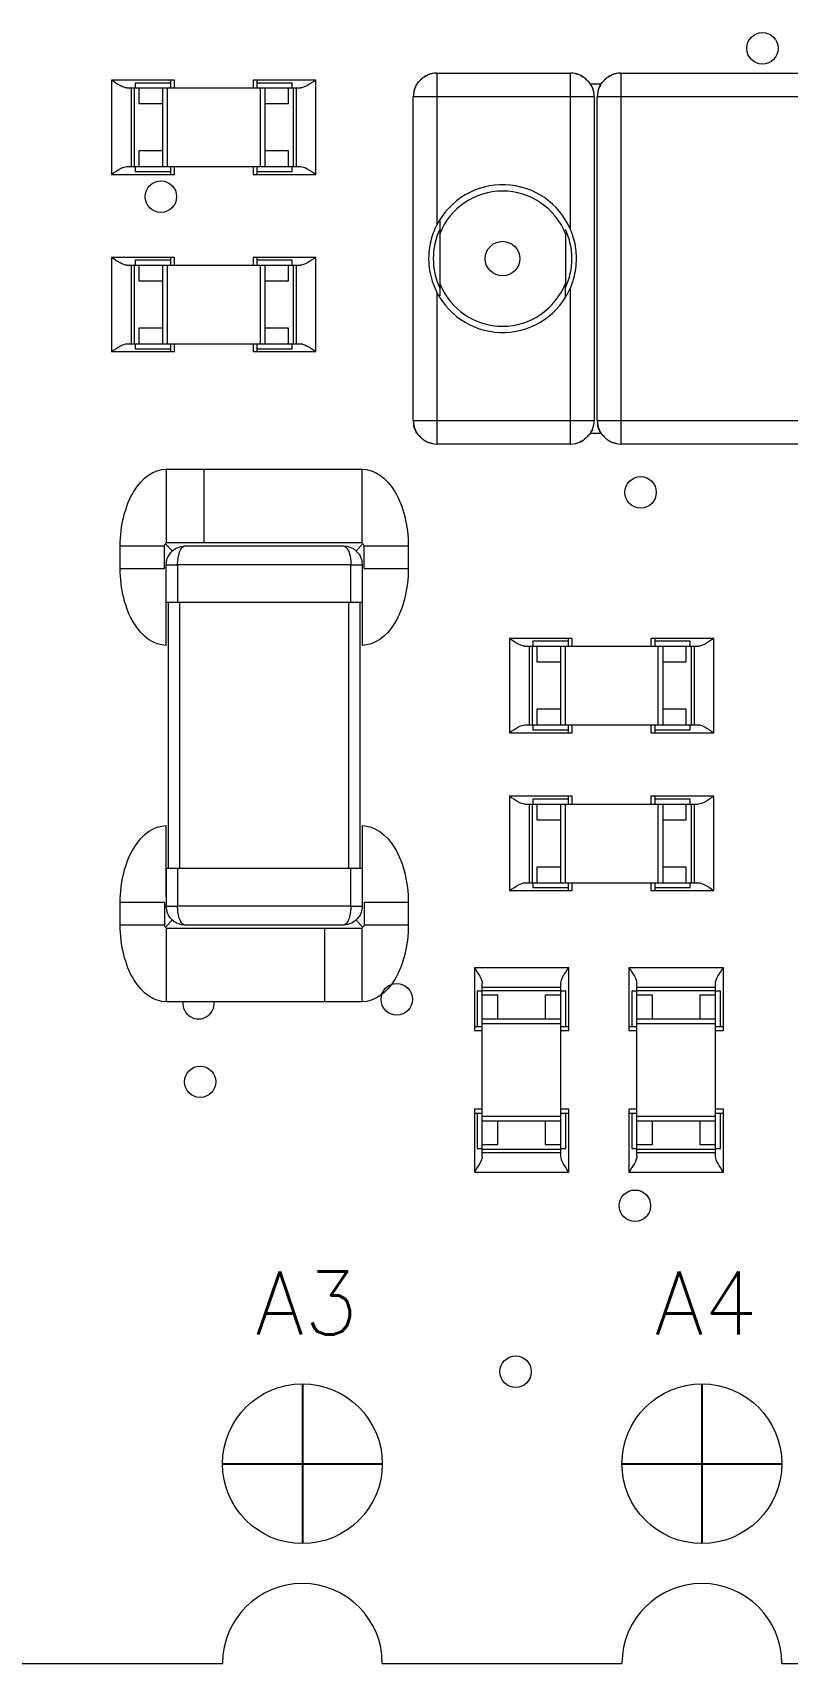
# Model space of a CAD drawing. Extents: x -2 to 108, y 0 to 44.
# Drawn here: x 43.34 to 55.33, y 0 to 25.94 of the extents above; entities that cross this region are included whole.
import ezdxf

# ---------------------------------------------------------------- set-up
doc = ezdxf.new("R2010")
doc.units = 0
doc.header["$LTSCALE"] = 5
doc.header["$MEASUREMENT"] = 0
doc.linetypes.add('CONTINU', pattern=[0])
for name, color, linetype in [('1', 1, 'CONTINUOUS'), ('2', 2, 'CONTINU'), ('3', 3, 'CONTINU')]:
    doc.layers.add(name, color=color, linetype=linetype)
doc.styles.add('ROMANS', font='romans')

msp = doc.modelspace()

# ---------------------------------------------------------------- linework, layer by layer
at = {"layer": '1', "linetype": 'CONTINUOUS', "lineweight": 15}
for p, q in [((44.59, 25.183), (44.59, 23.683)), ((45.59, 25.183), (44.59, 25.183)), ((45.527, 25.183), (45.527, 25.058)), ((45.59, 25.058), (45.59, 25.183)), ((47.84, 25.183), (46.84, 25.183)), ((46.84, 25.183), (46.84, 25.058)), ((46.902, 25.183), (46.902, 25.058)), ((47.84, 23.683), (47.84, 25.183)), ((49.762, 25.293), (49.762, 22.88)), ((49.762, 25.293), (51.887, 25.293)), ((51.887, 22.806), (51.887, 25.293)), ((52.687, 25.293), (58.862, 25.293)), ((52.687, 25.293), (52.687, 19.393)), ((44.837, 25.058), (47.593, 25.058)), ((44.902, 25.058), (44.902, 23.808)), ((44.952, 25.058), (44.952, 23.808)), ((45.527, 25.136), (44.965, 25.136)), ((44.965, 25.136), (44.965, 25.058)), ((45.027, 25.058), (45.027, 24.808)), ((45.402, 25.058), (45.402, 23.808)), ((45.477, 25.058), (45.477, 23.808)), ((47.465, 25.136), (46.902, 25.136)), ((46.952, 25.058), (46.952, 23.808)), ((47.027, 25.058), (47.027, 23.808)), ((47.402, 24.808), (47.402, 25.058)), ((47.465, 25.058), (47.465, 25.136)), ((47.477, 25.058), (47.477, 23.808)), ((47.527, 25.058), (47.527, 23.808)), ((49.387, 19.768), (49.387, 24.918)), ((52.262, 24.918), (49.387, 24.918)), ((52.369, 25.117), (52.204, 25.117)), ((52.262, 24.918), (52.262, 19.768)), ((59.237, 24.918), (52.312, 24.918)), ((52.312, 19.768), (52.312, 24.918)), ((45.027, 24.808), (45.402, 24.808)), ((47.027, 24.808), (47.402, 24.808)), ((45.402, 24.058), (45.027, 24.058)), ((45.027, 24.058), (45.027, 23.808)), ((47.402, 24.058), (47.027, 24.058)), ((47.402, 23.808), (47.402, 24.058)), ((44.59, 23.683), (45.59, 23.683)), ((44.837, 23.808), (47.593, 23.808)), ((44.965, 23.808), (44.965, 23.73)), ((44.965, 23.73), (45.527, 23.73)), ((45.527, 23.808), (45.527, 23.683)), ((45.59, 23.683), (45.59, 23.808)), ((46.84, 23.808), (46.84, 23.683)), ((46.84, 23.683), (47.84, 23.683)), ((46.902, 23.808), (46.902, 23.683)), ((46.902, 23.73), (47.465, 23.73)), ((47.465, 23.73), (47.465, 23.808)), ((49.807, 22.946), (49.807, 22.738)), ((44.59, 22.363), (44.59, 20.863)), ((45.59, 22.363), (44.59, 22.363)), ((45.527, 22.317), (44.965, 22.317)), ((44.965, 22.317), (44.965, 22.238)), ((45.527, 22.363), (45.527, 22.238)), ((45.59, 22.238), (45.59, 22.363)), ((47.84, 22.363), (46.84, 22.363)), ((46.84, 22.363), (46.84, 22.238)), ((46.902, 22.363), (46.902, 22.238)), ((47.465, 22.317), (46.902, 22.317)), ((47.465, 22.238), (47.465, 22.317)), ((47.84, 20.863), (47.84, 22.363)), ((44.837, 22.238), (47.593, 22.238)), ((44.902, 22.238), (44.902, 20.988)), ((44.952, 22.238), (44.952, 20.988)), ((45.027, 22.238), (45.027, 21.988)), ((45.402, 22.238), (45.402, 20.988)), ((45.477, 22.238), (45.477, 20.988)), ((46.952, 22.238), (46.952, 20.988)), ((47.027, 22.238), (47.027, 20.988)), ((47.402, 21.988), (47.402, 22.238)), ((47.477, 22.238), (47.477, 20.988)), ((47.527, 22.238), (47.527, 20.988)), ((45.027, 21.988), (45.402, 21.988)), ((47.027, 21.988), (47.402, 21.988)), ((49.762, 21.806), (49.762, 19.393)), ((49.807, 21.949), (49.807, 21.75)), ((51.807, 21.745), (51.807, 21.949)), ((51.887, 19.393), (51.887, 21.88)), ((45.402, 21.238), (45.027, 21.238)), ((45.027, 21.238), (45.027, 20.988)), ((47.402, 21.238), (47.027, 21.238)), ((47.402, 20.988), (47.402, 21.238)), ((44.59, 20.863), (45.59, 20.863)), ((44.837, 20.988), (47.593, 20.988)), ((44.965, 20.988), (44.965, 20.91)), ((44.965, 20.91), (45.527, 20.91)), ((45.527, 20.988), (45.527, 20.863)), ((45.59, 20.863), (45.59, 20.988)), ((46.84, 20.988), (46.84, 20.863)), ((46.84, 20.863), (47.84, 20.863)), ((46.902, 20.988), (46.902, 20.863)), ((46.902, 20.91), (47.465, 20.91)), ((47.465, 20.91), (47.465, 20.988)), ((49.387, 19.768), (52.262, 19.768)), ((52.312, 19.768), (59.237, 19.768)), ((52.204, 19.569), (52.369, 19.569)), ((51.887, 19.393), (49.762, 19.393)), ((58.862, 19.393), (52.687, 19.393)), ((45.461, 18.994), (48.575, 18.994)), ((44.729, 17.413), (44.729, 17.773)), ((45.432, 17.413), (45.432, 17.773)), ((45.449, 17.804), (45.556, 17.697)), ((48.575, 17.82), (45.461, 17.82)), ((45.761, 17.773), (48.275, 17.773)), ((48.588, 17.804), (48.48, 17.697)), ((48.605, 17.413), (48.605, 17.773)), ((49.308, 17.773), (49.308, 17.413)), ((45.461, 16.873), (45.461, 17.473)), ((48.395, 17.473), (45.641, 17.473)), ((45.641, 17.473), (45.641, 16.873)), ((48.395, 16.873), (48.395, 17.473)), ((48.575, 17.473), (48.575, 16.873)), ((45.494, 16.873), (45.494, 12.643)), ((48.395, 16.873), (45.641, 16.873)), ((45.674, 16.873), (45.674, 12.643)), ((48.362, 12.643), (48.362, 16.873)), ((48.542, 12.643), (48.542, 16.873)), ((50.915, 16.303), (50.915, 14.803)), ((51.915, 16.303), (50.915, 16.303)), ((51.162, 16.178), (53.918, 16.178)), ((51.227, 16.178), (51.227, 14.928)), ((51.277, 16.178), (51.277, 14.928)), ((51.852, 16.256), (51.29, 16.256)), ((51.29, 16.256), (51.29, 16.178)), ((51.352, 16.178), (51.352, 15.928)), ((51.727, 16.178), (51.727, 14.928)), ((51.802, 16.178), (51.802, 14.928)), ((51.852, 16.303), (51.852, 16.178)), ((51.915, 16.178), (51.915, 16.303)), ((54.165, 16.303), (53.165, 16.303)), ((53.165, 16.303), (53.165, 16.178)), ((53.227, 16.303), (53.227, 16.178)), ((53.79, 16.256), (53.227, 16.256)), ((53.277, 16.178), (53.277, 14.928)), ((53.352, 16.178), (53.352, 14.928)), ((53.727, 15.928), (53.727, 16.178)), ((53.79, 16.178), (53.79, 16.256)), ((53.802, 16.178), (53.802, 14.928)), ((53.852, 16.178), (53.852, 14.928)), ((54.165, 14.803), (54.165, 16.303)), ((51.352, 15.928), (51.727, 15.928)), ((53.352, 15.928), (53.727, 15.928)), ((51.727, 15.178), (51.352, 15.178)), ((51.352, 15.178), (51.352, 14.928)), ((53.727, 15.178), (53.352, 15.178)), ((53.727, 14.928), (53.727, 15.178)), ((50.915, 14.803), (51.915, 14.803)), ((51.162, 14.928), (53.918, 14.928)), ((51.29, 14.928), (51.29, 14.85)), ((51.29, 14.85), (51.852, 14.85)), ((51.852, 14.928), (51.852, 14.803)), ((51.915, 14.803), (51.915, 14.928)), ((53.165, 14.928), (53.165, 14.803)), ((53.165, 14.803), (54.165, 14.803)), ((53.227, 14.928), (53.227, 14.803)), ((53.227, 14.85), (53.79, 14.85)), ((53.79, 14.85), (53.79, 14.928)), ((50.915, 13.791), (50.915, 12.291)), ((51.915, 13.791), (50.915, 13.791)), ((51.852, 13.791), (51.852, 13.666)), ((51.915, 13.666), (51.915, 13.791)), ((54.165, 13.791), (53.165, 13.791)), ((53.165, 13.791), (53.165, 13.666)), ((53.227, 13.791), (53.227, 13.666)), ((54.165, 12.291), (54.165, 13.791)), ((51.162, 13.666), (53.918, 13.666)), ((51.227, 13.666), (51.227, 12.416)), ((51.277, 13.666), (51.277, 12.416)), ((51.852, 13.744), (51.29, 13.744)), ((51.29, 13.744), (51.29, 13.666)), ((51.352, 13.666), (51.352, 13.416)), ((51.727, 13.666), (51.727, 12.416)), ((51.802, 13.666), (51.802, 12.416)), ((53.79, 13.744), (53.227, 13.744)), ((53.277, 13.666), (53.277, 12.416)), ((53.352, 13.666), (53.352, 12.416)), ((53.727, 13.416), (53.727, 13.666)), ((53.79, 13.666), (53.79, 13.744)), ((53.802, 13.666), (53.802, 12.416)), ((53.852, 13.666), (53.852, 12.416)), ((51.352, 13.416), (51.727, 13.416)), ((53.352, 13.416), (53.727, 13.416)), ((45.461, 12.643), (45.461, 12.043)), ((45.641, 12.643), (45.641, 12.043)), ((48.395, 12.643), (45.641, 12.643)), ((48.395, 12.043), (48.395, 12.643)), ((48.575, 12.643), (48.575, 12.043)), ((51.727, 12.666), (51.352, 12.666)), ((51.352, 12.666), (51.352, 12.416)), ((53.727, 12.666), (53.352, 12.666)), ((53.727, 12.416), (53.727, 12.666)), ((50.915, 12.291), (51.915, 12.291)), ((51.162, 12.416), (53.918, 12.416)), ((51.29, 12.416), (51.29, 12.338)), ((51.29, 12.338), (51.852, 12.338)), ((51.852, 12.416), (51.852, 12.291)), ((51.915, 12.291), (51.915, 12.416)), ((53.165, 12.416), (53.165, 12.291)), ((53.165, 12.291), (54.165, 12.291)), ((53.227, 12.416), (53.227, 12.291)), ((53.227, 12.338), (53.79, 12.338)), ((53.79, 12.338), (53.79, 12.416)), ((44.729, 11.743), (44.729, 12.103)), ((45.432, 12.103), (45.432, 11.743)), ((48.395, 12.043), (45.641, 12.043)), ((48.605, 12.103), (48.605, 11.743)), ((49.308, 12.103), (49.308, 11.743)), ((45.449, 11.712), (45.556, 11.819)), ((45.461, 11.696), (48.575, 11.696)), ((48.275, 11.743), (45.761, 11.743)), ((48.588, 11.712), (48.48, 11.819)), ((51.858, 11.065), (50.358, 11.065)), ((50.358, 11.065), (50.358, 10.065)), ((51.858, 10.065), (51.858, 11.065)), ((54.316, 11.065), (52.816, 11.065)), ((52.816, 11.065), (52.816, 10.065)), ((54.316, 10.065), (54.316, 11.065)), ((50.405, 10.69), (50.405, 10.128)), ((50.483, 10.69), (50.405, 10.69)), ((50.483, 8.063), (50.483, 10.818)), ((50.483, 10.753), (51.733, 10.753)), ((50.483, 10.703), (51.733, 10.703)), ((51.733, 8.063), (51.733, 10.818)), ((51.811, 10.69), (51.733, 10.69)), ((51.811, 10.128), (51.811, 10.69)), ((52.863, 10.69), (52.863, 10.128)), ((52.941, 10.69), (52.863, 10.69)), ((52.941, 8.063), (52.941, 10.818)), ((52.941, 10.753), (54.191, 10.753)), ((52.941, 10.703), (54.191, 10.703)), ((54.191, 8.063), (54.191, 10.818)), ((54.269, 10.69), (54.191, 10.69)), ((54.269, 10.128), (54.269, 10.69)), ((48.575, 10.522), (45.461, 10.522)), ((50.733, 10.628), (50.483, 10.628)), ((50.733, 10.253), (50.733, 10.628)), ((51.733, 10.628), (51.483, 10.628)), ((51.483, 10.628), (51.483, 10.253)), ((53.191, 10.628), (52.941, 10.628)), ((53.191, 10.253), (53.191, 10.628)), ((54.191, 10.628), (53.941, 10.628)), ((53.941, 10.628), (53.941, 10.253)), ((50.358, 10.128), (50.483, 10.128)), ((50.483, 10.253), (51.733, 10.253)), ((50.483, 10.178), (51.733, 10.178)), ((51.733, 10.128), (51.858, 10.128)), ((52.816, 10.128), (52.941, 10.128)), ((52.941, 10.253), (54.191, 10.253)), ((52.941, 10.178), (54.191, 10.178)), ((54.191, 10.128), (54.316, 10.128)), ((50.358, 10.065), (50.483, 10.065)), ((51.733, 10.065), (51.858, 10.065)), ((52.816, 10.065), (52.941, 10.065)), ((54.191, 10.065), (54.316, 10.065)), ((50.358, 8.815), (50.358, 7.815)), ((50.483, 8.815), (50.358, 8.815)), ((50.358, 8.753), (50.483, 8.753)), ((50.405, 8.753), (50.405, 8.19)), ((50.483, 8.703), (51.733, 8.703)), ((50.483, 8.628), (51.733, 8.628)), ((50.733, 8.253), (50.733, 8.628)), ((51.483, 8.628), (51.483, 8.253)), ((51.858, 8.815), (51.733, 8.815)), ((51.733, 8.753), (51.858, 8.753)), ((51.811, 8.19), (51.811, 8.753)), ((51.858, 7.815), (51.858, 8.815)), ((52.816, 8.815), (52.816, 7.815)), ((52.941, 8.815), (52.816, 8.815)), ((52.816, 8.753), (52.941, 8.753)), ((52.863, 8.753), (52.863, 8.19)), ((52.941, 8.703), (54.191, 8.703)), ((52.941, 8.628), (54.191, 8.628)), ((53.191, 8.253), (53.191, 8.628)), ((53.941, 8.628), (53.941, 8.253)), ((54.316, 8.815), (54.191, 8.815)), ((54.191, 8.753), (54.316, 8.753)), ((54.269, 8.19), (54.269, 8.753)), ((54.316, 7.815), (54.316, 8.815)), ((50.405, 8.19), (50.483, 8.19)), ((50.483, 8.253), (50.733, 8.253)), ((50.483, 8.178), (51.733, 8.178)), ((50.483, 8.128), (51.733, 8.128)), ((51.483, 8.253), (51.733, 8.253)), ((51.733, 8.19), (51.811, 8.19)), ((52.863, 8.19), (52.941, 8.19)), ((52.941, 8.253), (53.191, 8.253)), ((52.941, 8.178), (54.191, 8.178)), ((52.941, 8.128), (54.191, 8.128)), ((53.941, 8.253), (54.191, 8.253)), ((54.191, 8.19), (54.269, 8.19)), ((50.358, 7.815), (51.858, 7.815)), ((52.816, 7.815), (54.316, 7.815))]:
    msp.add_line(p, q, dxfattribs=at)
for centre, radius in [((54.938, 25.688), 0.25), ((45.375, 23.328), 0.25), ((50.807, 22.343), 0.275), ((53, 18.625), 0.25), ((49.125, 10.562), 0.25), ((46, 9.25), 0.25), ((52.91, 7.279), 0.25)]:
    msp.add_circle(centre, radius, dxfattribs=at)
for centre, radius, start, end in [((49.762, 24.918), 0.375, 90, 113.6194), ((51.887, 24.918), 0.375, 66.3806, 90), ((52.687, 24.918), 0.375, 90, 113.6194), ((49.762, 24.918), 0.375, 157.7427, 180), ((51.887, 24.918), 0.375, 0, 22.2573), ((52.687, 24.918), 0.375, 157.7427, 180), ((50.807, 22.343), 1.175, 23.2185, 152.8108), ((50.807, 22.343), 1.075, 21.5289, 158.4711), ((50.807, 22.343), 1.102, 155.1388, 204.8612), ((50.807, 22.343), 1.102, 335.1388, 24.8612), ((50.807, 22.343), 1.175, 207.1892, 336.7815), ((50.807, 22.343), 1.075, 201.5289, 338.4711), ((49.762, 19.768), 0.375, 180, 202.2573), ((51.887, 19.768), 0.375, 337.7427, 0), ((52.687, 19.768), 0.375, 180, 202.2573), ((49.762, 19.768), 0.375, 246.3806, 270), ((51.887, 19.768), 0.375, 270, 293.6194), ((52.687, 19.768), 0.375, 246.3806, 270), ((45.974, 10.5), 0.25, 174.9164, 5.0836)]:
    msp.add_arc(centre, radius, start, end, dxfattribs=at)
for points in [[(44.837, 25.058), (44.777, 25.058), (44.684, 25.117), (44.59, 25.183)], [(47.593, 23.808), (47.653, 23.808), (47.745, 23.749), (47.84, 23.683)], [(44.837, 22.238), (44.777, 22.238), (44.684, 22.297), (44.59, 22.363)], [(47.593, 20.988), (47.653, 20.988), (47.745, 20.93), (47.84, 20.863)], [(44.729, 17.773), (44.729, 18.093), (44.887, 18.73), (45.27, 18.994), (45.461, 18.994)], [(48.575, 18.994), (48.767, 18.994), (49.15, 18.73), (49.308, 18.093), (49.308, 17.773)], [(45.432, 17.773), (45.434, 17.789), (45.442, 17.801), (45.449, 17.804)], [(45.449, 17.804), (45.452, 17.811), (45.456, 17.817), (45.461, 17.82)], [(48.588, 17.804), (48.584, 17.812), (48.579, 17.817), (48.575, 17.82)], [(45.461, 16.192), (45.27, 16.192), (44.887, 16.456), (44.729, 17.093), (44.729, 17.413)], [(49.308, 17.413), (49.308, 17.093), (49.15, 16.456), (48.767, 16.192), (48.575, 16.192)], [(51.162, 16.178), (51.102, 16.178), (51.009, 16.237), (50.915, 16.303)], [(53.918, 14.928), (53.978, 14.928), (54.07, 14.869), (54.165, 14.803)], [(51.162, 13.666), (51.102, 13.666), (51.009, 13.725), (50.915, 13.791)], [(44.729, 12.103), (44.729, 12.423), (44.887, 13.06), (45.27, 13.324), (45.461, 13.324)], [(48.575, 13.324), (48.767, 13.324), (49.15, 13.06), (49.308, 12.423), (49.308, 12.103)], [(53.918, 12.416), (53.978, 12.416), (54.07, 12.357), (54.165, 12.291)], [(45.461, 10.522), (45.27, 10.522), (44.887, 10.786), (44.729, 11.423), (44.729, 11.743)], [(45.449, 11.712), (45.453, 11.704), (45.457, 11.699), (45.461, 11.696)], [(49.308, 11.743), (49.308, 11.423), (49.15, 10.786), (48.767, 10.522), (48.575, 10.522)], [(48.588, 11.712), (48.585, 11.705), (48.581, 11.699), (48.575, 11.696)], [(48.605, 11.743), (48.603, 11.727), (48.595, 11.715), (48.588, 11.712)], [(51.733, 10.818), (51.733, 10.879), (51.792, 10.971), (51.858, 11.065)], [(54.191, 10.818), (54.191, 10.879), (54.25, 10.971), (54.316, 11.065)], [(50.483, 8.063), (50.483, 8.002), (50.424, 7.91), (50.358, 7.815)], [(52.941, 8.063), (52.941, 8.002), (52.882, 7.91), (52.816, 7.815)]]:
    msp.add_open_spline(points, degree=3, dxfattribs=at)
for points, knots in [([(47.84, 25.183), (47.793, 25.15), (47.747, 25.121), (47.662, 25.075), (47.623, 25.058), (47.593, 25.058)], [0, 0, 0, 0, 0.5, 0.5, 1, 1, 1, 1]), ([(49.415, 25.06), (49.421, 25.077), (49.431, 25.094), (49.442, 25.112), (49.454, 25.13), (49.469, 25.148), (49.484, 25.165), (49.499, 25.181), (49.516, 25.197), (49.532, 25.211), (49.549, 25.225), (49.566, 25.237), (49.582, 25.246), (49.592, 25.252), (49.602, 25.258), (49.611, 25.262)], [0.0000003119, 0.0000003119, 0.0000003119, 0.0000003119, 0.0000277558, 0.0000277558, 0.0000277558, 0.0000555962, 0.0000555962, 0.0000555962, 0.000082346, 0.000082346, 0.000082346, 0.0001086231, 0.0001086231, 0.0001086231, 0.0001246961, 0.0001246961, 0.0001246961, 0.0001246961]), ([(49.686, 25.285), (49.686, 25.286), (49.688, 25.286), (49.666, 25.281), (49.628, 25.27), (49.586, 25.251), (49.561, 25.235), (49.555, 25.231)], [0, 0, 0, 0, 0.1334972, 0.3652815, 0.6198005, 0.9129869, 1, 1, 1, 1]), ([(51.963, 25.285), (51.962, 25.286), (51.96, 25.286), (51.982, 25.281), (52.02, 25.27), (52.062, 25.251), (52.087, 25.235), (52.093, 25.231)], [0, 0, 0, 0, 0.133497, 0.365282, 0.6198, 0.912987, 1, 1, 1, 1]), ([(52.234, 25.06), (52.227, 25.077), (52.217, 25.094), (52.206, 25.112), (52.194, 25.13), (52.18, 25.148), (52.164, 25.165), (52.149, 25.181), (52.133, 25.197), (52.116, 25.211), (52.1, 25.225), (52.083, 25.237), (52.066, 25.246), (52.056, 25.252), (52.046, 25.258), (52.037, 25.262)], [0.0000003119, 0.0000003119, 0.0000003119, 0.0000003119, 0.0000277558, 0.0000277558, 0.0000277558, 0.0000555962, 0.0000555962, 0.0000555962, 0.000082346, 0.000082346, 0.000082346, 0.0001086231, 0.0001086231, 0.0001086231, 0.0001246961, 0.0001246961, 0.0001246961, 0.0001246961]), ([(52.34, 25.06), (52.346, 25.077), (52.356, 25.094), (52.367, 25.112), (52.379, 25.13), (52.394, 25.148), (52.409, 25.165), (52.424, 25.181), (52.441, 25.197), (52.457, 25.211), (52.474, 25.225), (52.491, 25.237), (52.507, 25.246), (52.517, 25.252), (52.527, 25.258), (52.536, 25.262)], [0.0000003119, 0.0000003119, 0.0000003119, 0.0000003119, 0.0000277558, 0.0000277558, 0.0000277558, 0.0000555962, 0.0000555962, 0.0000555962, 0.000082346, 0.000082346, 0.000082346, 0.0001086231, 0.0001086231, 0.0001086231, 0.0001246961, 0.0001246961, 0.0001246961, 0.0001246961]), ([(52.611, 25.285), (52.611, 25.286), (52.613, 25.286), (52.591, 25.281), (52.553, 25.27), (52.511, 25.251), (52.486, 25.235), (52.48, 25.231)], [0, 0, 0, 0, 0.1334972, 0.3652815, 0.6198005, 0.9129869, 1, 1, 1, 1]), ([(49.444, 25.117), (49.433, 25.098), (49.411, 25.058), (49.397, 25.009), (49.392, 24.981), (49.392, 24.984), (49.392, 24.984)], [0, 0, 0, 0, 0.290597, 0.580451, 0.881993, 1, 1, 1, 1]), ([(52.204, 25.117), (52.215, 25.098), (52.237, 25.058), (52.251, 25.009), (52.256, 24.981), (52.256, 24.984), (52.256, 24.984)], [0, 0, 0, 0, 0.290597, 0.580451, 0.881993, 1, 1, 1, 1]), ([(52.369, 25.117), (52.358, 25.098), (52.336, 25.058), (52.322, 25.009), (52.317, 24.981), (52.317, 24.984), (52.317, 24.984)], [0, 0, 0, 0, 0.290597, 0.580451, 0.881993, 1, 1, 1, 1]), ([(44.59, 23.683), (44.637, 23.716), (44.682, 23.745), (44.768, 23.792), (44.807, 23.808), (44.837, 23.808)], [0, 0, 0, 0, 0.5, 0.5, 1, 1, 1, 1]), ([(49.762, 22.88), (49.742, 22.838), (49.702, 22.754), (49.662, 22.62), (49.637, 22.483), (49.63, 22.359), (49.635, 22.219), (49.659, 22.071), (49.706, 21.923), (49.746, 21.839), (49.762, 21.806)], [0, 0, 0, 0, 0.124871, 0.249796, 0.374829, 0.500024, 0.584216, 0.750026, 0.903374, 1, 1, 1, 1]), ([(49.807, 22.738), (49.807, 22.738), (49.807, 22.687), (49.807, 22.536), (49.807, 22.438), (49.807, 22.245), (49.807, 22.149), (49.807, 21.999), (49.807, 21.949), (49.807, 21.949)], [0, 0, 0, 0, 0.25, 0.25, 0.5, 0.5, 0.75, 0.75, 1, 1, 1, 1]), ([(51.807, 22.738), (51.807, 22.738), (51.807, 22.687), (51.807, 22.536), (51.807, 22.438), (51.807, 22.245), (51.807, 22.149), (51.807, 21.999), (51.807, 21.949), (51.807, 21.949)], [0, 0, 0, 0, 0.25, 0.25, 0.5, 0.5, 0.75, 0.75, 1, 1, 1, 1]), ([(51.887, 21.88), (51.906, 21.929), (51.943, 22.028), (51.974, 22.185), (51.984, 22.317), (51.979, 22.449), (51.962, 22.576), (51.928, 22.704), (51.898, 22.778), (51.887, 22.806)], [0, 0, 0, 0, 0.166555, 0.333158, 0.499861, 0.584003, 0.748689, 0.904244, 1, 1, 1, 1]), ([(47.84, 22.363), (47.793, 22.33), (47.747, 22.301), (47.662, 22.255), (47.623, 22.238), (47.593, 22.238)], [0, 0, 0, 0, 0.5, 0.5, 1, 1, 1, 1]), ([(44.59, 20.863), (44.637, 20.897), (44.682, 20.926), (44.768, 20.972), (44.807, 20.988), (44.837, 20.988)], [0, 0, 0, 0, 0.5, 0.5, 1, 1, 1, 1]), ([(49.444, 19.569), (49.433, 19.589), (49.411, 19.628), (49.397, 19.677), (49.392, 19.705), (49.392, 19.703), (49.392, 19.702)], [0, 0, 0, 0, 0.290597, 0.580451, 0.881993, 1, 1, 1, 1]), ([(49.415, 19.626), (49.421, 19.61), (49.431, 19.592), (49.442, 19.575), (49.454, 19.557), (49.469, 19.539), (49.484, 19.522), (49.499, 19.505), (49.516, 19.489), (49.532, 19.475), (49.549, 19.462), (49.566, 19.45), (49.582, 19.44), (49.592, 19.434), (49.602, 19.429), (49.611, 19.425)], [0.0000003119, 0.0000003119, 0.0000003119, 0.0000003119, 0.0000277558, 0.0000277558, 0.0000277558, 0.0000555962, 0.0000555962, 0.0000555962, 0.000082346, 0.000082346, 0.000082346, 0.0001086231, 0.0001086231, 0.0001086231, 0.0001246961, 0.0001246961, 0.0001246961, 0.0001246961]), ([(49.686, 19.401), (49.686, 19.401), (49.688, 19.401), (49.666, 19.405), (49.628, 19.417), (49.586, 19.435), (49.561, 19.451), (49.555, 19.455)], [0, 0, 0, 0, 0.133497, 0.365282, 0.6198, 0.912987, 1, 1, 1, 1]), ([(51.963, 19.401), (51.962, 19.401), (51.96, 19.401), (51.982, 19.405), (52.02, 19.417), (52.062, 19.435), (52.087, 19.451), (52.093, 19.455)], [0, 0, 0, 0, 0.133497, 0.365282, 0.6198, 0.912987, 1, 1, 1, 1]), ([(52.234, 19.626), (52.227, 19.61), (52.217, 19.592), (52.206, 19.575), (52.194, 19.557), (52.18, 19.539), (52.164, 19.522), (52.149, 19.505), (52.133, 19.489), (52.116, 19.475), (52.1, 19.462), (52.083, 19.45), (52.066, 19.44), (52.056, 19.434), (52.046, 19.429), (52.037, 19.425)], [0.0000003119, 0.0000003119, 0.0000003119, 0.0000003119, 0.0000277558, 0.0000277558, 0.0000277558, 0.0000555962, 0.0000555962, 0.0000555962, 0.000082346, 0.000082346, 0.000082346, 0.0001086231, 0.0001086231, 0.0001086231, 0.0001246961, 0.0001246961, 0.0001246961, 0.0001246961]), ([(52.204, 19.569), (52.215, 19.589), (52.237, 19.628), (52.251, 19.677), (52.256, 19.705), (52.256, 19.703), (52.256, 19.702)], [0, 0, 0, 0, 0.290597, 0.580451, 0.881993, 1, 1, 1, 1]), ([(52.369, 19.569), (52.358, 19.589), (52.336, 19.628), (52.322, 19.677), (52.317, 19.705), (52.317, 19.703), (52.317, 19.702)], [0, 0, 0, 0, 0.290597, 0.580451, 0.881993, 1, 1, 1, 1]), ([(52.34, 19.626), (52.346, 19.61), (52.356, 19.592), (52.367, 19.575), (52.379, 19.557), (52.394, 19.539), (52.409, 19.522), (52.424, 19.505), (52.441, 19.489), (52.457, 19.475), (52.474, 19.462), (52.491, 19.45), (52.507, 19.44), (52.517, 19.434), (52.527, 19.429), (52.536, 19.425)], [0.0000003119, 0.0000003119, 0.0000003119, 0.0000003119, 0.0000277558, 0.0000277558, 0.0000277558, 0.0000555962, 0.0000555962, 0.0000555962, 0.000082346, 0.000082346, 0.000082346, 0.0001086231, 0.0001086231, 0.0001086231, 0.0001246961, 0.0001246961, 0.0001246961, 0.0001246961]), ([(52.611, 19.401), (52.611, 19.401), (52.613, 19.401), (52.591, 19.405), (52.553, 19.417), (52.511, 19.435), (52.486, 19.451), (52.48, 19.455)], [0, 0, 0, 0, 0.133497, 0.365282, 0.6198, 0.912987, 1, 1, 1, 1]), ([(45.461, 18.994), (45.461, 18.939), (45.461, 18.856), (45.461, 18.753), (45.461, 18.617), (45.461, 18.489), (45.461, 18.344), (45.461, 18.202), (45.461, 18.08), (45.461, 17.957), (45.461, 17.891), (45.461, 17.848), (45.461, 17.829), (45.461, 17.82)], [0.0979276, 0.0979276, 0.0979276, 0.0979276, 0.209344, 0.3207605, 0.3764687, 0.4321769, 0.4878851, 0.5435933, 0.5993015, 0.6550097, 0.7664262, 0.8221344, 0.8778426, 0.8778426, 0.8778426, 0.8778426]), ([(46.062, 17.82), (46.062, 17.829), (46.062, 17.848), (46.062, 17.891), (46.062, 17.957), (46.062, 18.08), (46.062, 18.202), (46.062, 18.344), (46.062, 18.489), (46.062, 18.617), (46.062, 18.753), (46.062, 18.856), (46.062, 18.939), (46.062, 18.994)], [0.0979276, 0.0979276, 0.0979276, 0.0979276, 0.1536358, 0.209344, 0.3207605, 0.3764687, 0.4321769, 0.4878851, 0.5435933, 0.5993015, 0.6550097, 0.7664262, 0.8778426, 0.8778426, 0.8778426, 0.8778426]), ([(48.575, 17.82), (48.575, 17.829), (48.575, 17.848), (48.575, 17.891), (48.575, 17.957), (48.575, 18.08), (48.575, 18.202), (48.575, 18.344), (48.575, 18.489), (48.575, 18.617), (48.575, 18.753), (48.575, 18.856), (48.575, 18.939), (48.575, 18.994)], [0.0979276, 0.0979276, 0.0979276, 0.0979276, 0.1536358, 0.209344, 0.3207605, 0.3764687, 0.4321769, 0.4878851, 0.5435933, 0.5993015, 0.6550097, 0.7664262, 0.8778426, 0.8778426, 0.8778426, 0.8778426]), ([(44.729, 17.773), (44.746, 17.773), (44.776, 17.773), (44.82, 17.773), (44.855, 17.773), (44.888, 17.773), (44.915, 17.773), (44.963, 17.773), (45.044, 17.773), (45.134, 17.773), (45.22, 17.773), (45.291, 17.773), (45.361, 17.773), (45.397, 17.773), (45.419, 17.773), (45.429, 17.773), (45.432, 17.773)], [0.1033636, 0.1033636, 0.1033636, 0.1033636, 0.160438, 0.2175124, 0.303124, 0.3173926, 0.3316612, 0.3887356, 0.4458099, 0.5028843, 0.5599587, 0.6170331, 0.6741075, 0.7882563, 0.8453307, 0.8778426, 0.8778426, 0.8778426, 0.8778426]), ([(45.461, 17.473), (45.463, 17.498), (45.467, 17.551), (45.499, 17.625), (45.553, 17.695), (45.64, 17.758), (45.716, 17.767), (45.761, 17.773)], [0, 0, 0, 0, 0.141302, 0.293549, 0.461298, 0.681264, 1, 1, 1, 1]), ([(45.641, 17.473), (45.642, 17.492), (45.643, 17.532), (45.65, 17.589), (45.662, 17.642), (45.676, 17.687), (45.696, 17.726), (45.72, 17.757), (45.742, 17.771), (45.757, 17.773), (45.761, 17.773)], [0, 0, 0, 0, 0.075457, 0.163424, 0.269603, 0.395683, 0.523324, 0.692389, 0.913728, 1, 1, 1, 1]), ([(48.275, 17.773), (48.276, 17.773), (48.277, 17.773), (48.299, 17.772), (48.331, 17.748), (48.377, 17.652), (48.395, 17.548), (48.395, 17.473)], [0, 0, 0, 0, 0.000123611, 0.000123611, 0.003118383, 0.004615769, 0.007610541, 0.007610541, 0.007610541, 0.007610541]), ([(48.275, 17.773), (48.3, 17.771), (48.345, 17.768), (48.405, 17.746), (48.451, 17.718), (48.505, 17.672), (48.561, 17.594), (48.571, 17.512), (48.575, 17.473)], [0, 0, 0, 0, 0.172552, 0.32011, 0.442779, 0.54077, 0.785312, 1, 1, 1, 1]), ([(48.605, 17.773), (48.603, 17.78), (48.6, 17.794), (48.591, 17.801), (48.588, 17.804)], [0, 0, 0, 0, 0.574096, 1, 1, 1, 1]), ([(48.605, 17.773), (48.608, 17.773), (48.617, 17.773), (48.64, 17.773), (48.676, 17.773), (48.746, 17.773), (48.829, 17.773), (48.919, 17.773), (49.006, 17.773), (49.073, 17.773), (49.16, 17.773), (49.211, 17.773), (49.261, 17.773), (49.291, 17.773), (49.308, 17.773)], [0.1033658, 0.1033658, 0.1033658, 0.1033658, 0.1358756, 0.1929499, 0.3070987, 0.3641731, 0.4212475, 0.5068591, 0.5353963, 0.5924707, 0.649545, 0.7636938, 0.8207682, 0.8778426, 0.8778426, 0.8778426, 0.8778426]), ([(44.729, 17.413), (44.745, 17.413), (44.775, 17.413), (44.823, 17.413), (44.872, 17.413), (44.952, 17.413), (45.016, 17.413), (45.071, 17.413), (45.129, 17.413), (45.199, 17.413), (45.273, 17.413), (45.348, 17.413), (45.389, 17.413), (45.415, 17.413), (45.426, 17.413), (45.432, 17.413)], [0.1033751, 0.1033751, 0.1033751, 0.1033751, 0.1586942, 0.2140133, 0.3246515, 0.3799706, 0.4352897, 0.4629493, 0.4906088, 0.5459279, 0.6012471, 0.6565662, 0.7672044, 0.8225235, 0.8778426, 0.8778426, 0.8778426, 0.8778426]), ([(45.461, 17.473), (45.461, 17.473), (45.485, 17.473), (45.561, 17.473), (45.614, 17.473), (45.641, 17.473)], [0, 0, 0, 0, 0.428571, 0.714286, 1, 1, 1, 1]), ([(45.461, 16.192), (45.461, 16.221), (45.461, 16.284), (45.461, 16.354), (45.461, 16.424), (45.461, 16.498), (45.461, 16.59), (45.461, 16.775), (45.461, 16.958), (45.461, 17.123), (45.461, 17.246), (45.461, 17.325), (45.461, 17.362), (45.461, 17.38)], [0.0689002, 0.0689002, 0.0689002, 0.0689002, 0.1266818, 0.2133542, 0.2711358, 0.3000266, 0.3578082, 0.4155898, 0.531153, 0.5600438, 0.6467162, 0.7622794, 0.8778426, 0.8778426, 0.8778426, 0.8778426]), ([(48.395, 17.473), (48.436, 17.473), (48.53, 17.473), (48.575, 17.473), (48.575, 17.473)], [0, 0, 0, 0, 0.428571, 1, 1, 1, 1]), ([(48.605, 17.413), (48.616, 17.413), (48.638, 17.413), (48.689, 17.413), (48.764, 17.413), (48.837, 17.413), (48.922, 17.413), (49.008, 17.413), (49.084, 17.413), (49.165, 17.413), (49.225, 17.413), (49.275, 17.413), (49.308, 17.413)], [0.1033751, 0.1033751, 0.1033751, 0.1033751, 0.2140133, 0.3246515, 0.3799706, 0.4352897, 0.4906088, 0.5459279, 0.6012471, 0.6565662, 0.7672044, 0.8778426, 0.8778426, 0.8778426, 0.8778426]), ([(48.575, 17.335), (48.575, 17.326), (48.575, 17.3), (48.575, 17.253), (48.575, 17.151), (48.575, 16.957), (48.575, 16.707), (48.575, 16.485), (48.575, 16.379), (48.575, 16.308), (48.575, 16.23), (48.575, 16.192)], [0, 0, 0, 0, 0.073929, 0.224134, 0.372771, 0.472528, 0.609, 0.699221, 0.811674, 0.90637, 1, 1, 1, 1]), ([(45.641, 16.873), (45.599, 16.873), (45.549, 16.873), (45.479, 16.873), (45.461, 16.873), (45.461, 16.873)], [0, 0, 0, 0, 0.5, 0.5, 1, 1, 1, 1]), ([(48.575, 16.873), (48.575, 16.873), (48.558, 16.873), (48.488, 16.873), (48.438, 16.873), (48.395, 16.873)], [0, 0, 0, 0, 0.5, 0.5, 1, 1, 1, 1]), ([(54.165, 16.303), (54.118, 16.27), (54.073, 16.241), (53.987, 16.194), (53.948, 16.178), (53.918, 16.178)], [0, 0, 0, 0, 0.5, 0.5, 1, 1, 1, 1]), ([(50.915, 14.803), (50.962, 14.836), (51.007, 14.865), (51.093, 14.911), (51.132, 14.928), (51.162, 14.928)], [0, 0, 0, 0, 0.5, 0.5, 1, 1, 1, 1]), ([(54.165, 13.791), (54.118, 13.758), (54.073, 13.729), (53.987, 13.682), (53.948, 13.666), (53.918, 13.666)], [0, 0, 0, 0, 0.5, 0.5, 1, 1, 1, 1]), ([(45.461, 12.181), (45.461, 12.19), (45.461, 12.216), (45.461, 12.263), (45.461, 12.364), (45.461, 12.559), (45.461, 12.807), (45.461, 13.029), (45.461, 13.136), (45.461, 13.207), (45.461, 13.285), (45.461, 13.324)], [0, 0, 0, 0, 0.073923, 0.224056, 0.372724, 0.472409, 0.607942, 0.69832, 0.809859, 0.905471, 1, 1, 1, 1]), ([(48.575, 13.324), (48.575, 13.295), (48.575, 13.244), (48.575, 13.161), (48.575, 13.073), (48.575, 12.926), (48.575, 12.81), (48.575, 12.662), (48.575, 12.512), (48.575, 12.376), (48.575, 12.263), (48.575, 12.191), (48.575, 12.154), (48.575, 12.136)], [0.0689002, 0.0689002, 0.0689002, 0.0689002, 0.1266818, 0.1844634, 0.3000266, 0.3578082, 0.4155898, 0.4444806, 0.531153, 0.5889346, 0.6467162, 0.7622794, 0.8778426, 0.8778426, 0.8778426, 0.8778426]), ([(45.641, 12.643), (45.599, 12.643), (45.549, 12.643), (45.479, 12.643), (45.461, 12.643), (45.461, 12.643)], [0, 0, 0, 0, 0.5, 0.5, 1, 1, 1, 1]), ([(48.575, 12.643), (48.575, 12.643), (48.558, 12.643), (48.488, 12.643), (48.438, 12.643), (48.395, 12.643)], [0, 0, 0, 0, 0.5, 0.5, 1, 1, 1, 1]), ([(50.915, 12.291), (50.962, 12.324), (51.007, 12.353), (51.093, 12.4), (51.132, 12.416), (51.162, 12.416)], [0, 0, 0, 0, 0.5, 0.5, 1, 1, 1, 1]), ([(45.432, 12.103), (45.426, 12.103), (45.415, 12.103), (45.389, 12.103), (45.348, 12.103), (45.273, 12.103), (45.199, 12.103), (45.129, 12.103), (45.071, 12.103), (45.016, 12.103), (44.952, 12.103), (44.872, 12.103), (44.823, 12.103), (44.775, 12.103), (44.745, 12.103), (44.729, 12.103)], [0.1033751, 0.1033751, 0.1033751, 0.1033751, 0.1586942, 0.2140133, 0.3246515, 0.3799706, 0.4352897, 0.4906088, 0.5182684, 0.5459279, 0.6012471, 0.6565662, 0.7672044, 0.8225235, 0.8778426, 0.8778426, 0.8778426, 0.8778426]), ([(45.461, 12.043), (45.461, 12.043), (45.485, 12.043), (45.561, 12.043), (45.614, 12.043), (45.641, 12.043)], [0, 0, 0, 0, 0.428571, 0.714286, 1, 1, 1, 1]), ([(45.761, 11.743), (45.737, 11.745), (45.692, 11.748), (45.632, 11.77), (45.586, 11.798), (45.532, 11.844), (45.476, 11.922), (45.466, 12.004), (45.461, 12.043)], [0, 0, 0, 0, 0.172552, 0.32011, 0.442779, 0.54077, 0.785312, 1, 1, 1, 1]), ([(45.761, 11.743), (45.757, 11.743), (45.742, 11.744), (45.72, 11.759), (45.696, 11.79), (45.675, 11.832), (45.658, 11.886), (45.644, 11.961), (45.642, 12.018), (45.641, 12.043)], [0, 0, 0, 0, 0.086454, 0.307909, 0.477088, 0.604902, 0.768539, 0.897278, 1, 1, 1, 1]), ([(48.395, 12.043), (48.395, 12.024), (48.394, 11.984), (48.386, 11.927), (48.375, 11.873), (48.36, 11.829), (48.341, 11.79), (48.317, 11.759), (48.295, 11.744), (48.28, 11.743), (48.275, 11.743)], [0, 0, 0, 0, 0.075457, 0.163424, 0.269603, 0.395683, 0.523324, 0.692389, 0.913728, 1, 1, 1, 1]), ([(48.575, 12.043), (48.574, 12.018), (48.57, 11.965), (48.538, 11.891), (48.484, 11.821), (48.397, 11.758), (48.321, 11.749), (48.275, 11.743)], [0, 0, 0, 0, 0.141302, 0.2935486, 0.4612983, 0.681264, 1, 1, 1, 1]), ([(48.395, 12.043), (48.422, 12.043), (48.476, 12.043), (48.552, 12.043), (48.575, 12.043), (48.575, 12.043)], [0, 0, 0, 0, 0.285714, 0.571429, 1, 1, 1, 1]), ([(49.308, 12.103), (49.275, 12.103), (49.225, 12.103), (49.165, 12.103), (49.084, 12.103), (49.008, 12.103), (48.922, 12.103), (48.838, 12.103), (48.764, 12.103), (48.689, 12.103), (48.648, 12.103), (48.622, 12.103), (48.611, 12.103), (48.605, 12.103)], [0.1033751, 0.1033751, 0.1033751, 0.1033751, 0.2140133, 0.3246515, 0.3799706, 0.4352897, 0.4906088, 0.5459279, 0.6012471, 0.6565662, 0.7672044, 0.8225235, 0.8778426, 0.8778426, 0.8778426, 0.8778426]), ([(45.432, 11.743), (45.423, 11.743), (45.402, 11.743), (45.361, 11.743), (45.291, 11.743), (45.208, 11.743), (45.118, 11.743), (45.031, 11.743), (44.963, 11.743), (44.877, 11.743), (44.813, 11.743), (44.763, 11.743), (44.729, 11.743)], [0.1032993, 0.1032993, 0.1032993, 0.1032993, 0.1929499, 0.3070987, 0.3641731, 0.4212475, 0.5068591, 0.5353963, 0.5924707, 0.649545, 0.7636938, 0.8778426, 0.8778426, 0.8778426, 0.8778426]), ([(45.432, 11.743), (45.433, 11.736), (45.437, 11.722), (45.445, 11.715), (45.449, 11.712)], [0, 0, 0, 0, 0.568569, 1, 1, 1, 1]), ([(45.461, 11.696), (45.461, 11.687), (45.461, 11.668), (45.461, 11.625), (45.461, 11.551), (45.461, 11.401), (45.461, 11.244), (45.461, 11.123), (45.461, 11.006), (45.461, 10.899), (45.461, 10.763), (45.461, 10.686), (45.461, 10.604), (45.461, 10.557), (45.461, 10.522)], [0.0979276, 0.0979276, 0.0979276, 0.0979276, 0.1536358, 0.209344, 0.3207605, 0.4043228, 0.460031, 0.5157392, 0.5435933, 0.5993015, 0.6550097, 0.7664262, 0.8082073, 0.8778426, 0.8778426, 0.8778426, 0.8778426]), ([(47.974, 11.696), (47.974, 11.678), (47.974, 11.65), (47.974, 11.599), (47.974, 11.56), (47.974, 11.512), (47.974, 11.436), (47.974, 11.293), (47.974, 11.146), (47.974, 11.006), (47.974, 10.899), (47.974, 10.763), (47.974, 10.661), (47.974, 10.577), (47.974, 10.522)], [0.0979276, 0.0979276, 0.0979276, 0.0979276, 0.209344, 0.2650523, 0.2929064, 0.3207605, 0.3764687, 0.4321769, 0.5157392, 0.5435933, 0.5993015, 0.6550097, 0.7664262, 0.8778426, 0.8778426, 0.8778426, 0.8778426]), ([(48.575, 10.522), (48.575, 10.577), (48.575, 10.661), (48.575, 10.763), (48.575, 10.899), (48.575, 11.006), (48.575, 11.146), (48.575, 11.293), (48.575, 11.436), (48.575, 11.512), (48.575, 11.56), (48.575, 11.599), (48.575, 11.65), (48.575, 11.678), (48.575, 11.696)], [0.0979276, 0.0979276, 0.0979276, 0.0979276, 0.209344, 0.3207605, 0.3764687, 0.4321769, 0.460031, 0.5435933, 0.5993015, 0.6550097, 0.6828638, 0.710718, 0.7664262, 0.8778426, 0.8778426, 0.8778426, 0.8778426]), ([(49.308, 11.743), (49.291, 11.743), (49.261, 11.743), (49.217, 11.743), (49.182, 11.743), (49.149, 11.743), (49.122, 11.743), (49.074, 11.743), (48.992, 11.743), (48.903, 11.743), (48.817, 11.743), (48.746, 11.743), (48.676, 11.743), (48.64, 11.743), (48.617, 11.743), (48.608, 11.743), (48.605, 11.743)], [0.1033635, 0.1033635, 0.1033635, 0.1033635, 0.1604379, 0.2175122, 0.3031238, 0.3173924, 0.331661, 0.3887354, 0.4458098, 0.5028842, 0.5599586, 0.617033, 0.6741074, 0.7882561, 0.8453305, 0.8778426, 0.8778426, 0.8778426, 0.8778426]), ([(50.358, 11.065), (50.391, 11.018), (50.42, 10.973), (50.466, 10.887), (50.483, 10.848), (50.483, 10.818)], [0, 0, 0, 0, 0.5, 0.5, 1, 1, 1, 1]), ([(52.816, 11.065), (52.849, 11.018), (52.878, 10.973), (52.925, 10.887), (52.941, 10.848), (52.941, 10.818)], [0, 0, 0, 0, 0.5, 0.5, 1, 1, 1, 1]), ([(51.858, 7.815), (51.825, 7.863), (51.796, 7.908), (51.749, 7.993), (51.733, 8.032), (51.733, 8.063)], [0, 0, 0, 0, 0.5, 0.5, 1, 1, 1, 1]), ([(54.316, 7.815), (54.283, 7.863), (54.254, 7.908), (54.208, 7.993), (54.191, 8.032), (54.191, 8.063)], [0, 0, 0, 0, 0.5, 0.5, 1, 1, 1, 1])]:
    msp.add_open_spline(points, degree=3, knots=knots, dxfattribs=at)
at = {"layer": '2'}
for p, q in [((47.625, 4.445), (47.625, 1.905)), ((53.975, 4.445), (53.975, 1.905)), ((46.355, 3.175), (48.895, 3.175)), ((52.705, 3.175), (55.245, 3.175))]:
    msp.add_line(p, q, dxfattribs=at)
at = {"layer": '2', "linetype": 'CONTINUOUS', "lineweight": 15}
for centre, radius in [((51.013, 4.639), 0.25), ((47.625, 3.175), 1.27), ((53.975, 3.175), 1.27)]:
    msp.add_circle(centre, radius, dxfattribs=at)
at = {"layer": '3', "linetype": 'CONTINUOUS', "lineweight": 15}
for p, q in [((42.545, 0), (46.355, 0)), ((48.895, 0), (52.705, 0)), ((55.245, 0), (59.055, 0))]:
    msp.add_line(p, q, dxfattribs=at)
for centre in [(47.625, 0), (53.975, 0)]:
    msp.add_arc(centre, 1.27, 0, 180, dxfattribs=at)

# ---------------------------------------------------------------- texts
at = {"layer": '1', "char_height": 1, "attachment_point": 1, "style": 'ROMANS'}
for s, insert in [('A3', (46.878, 6.233)), ('A4', (53.228, 6.233))]:
    msp.add_mtext_dynamic_manual_height_columns(s, width=4.87926, gutter_width=5, heights=[0], dxfattribs=dict(at, insert=insert))

doc.saveas('drawing.dxf')
